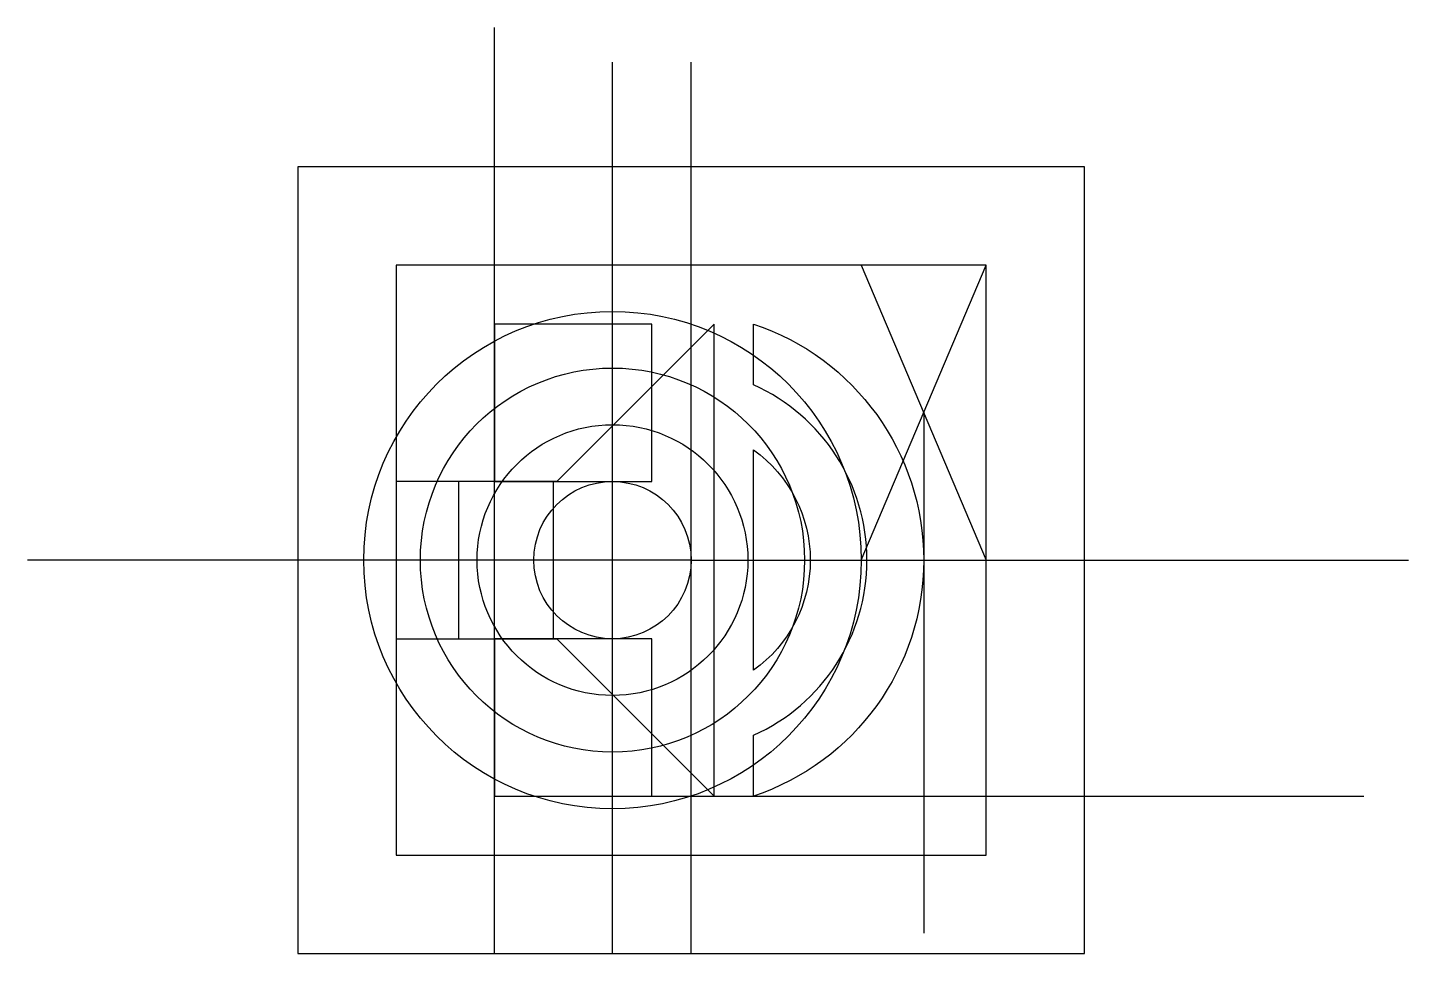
# Model space of a CAD drawing. Extents: x -343 to 1412, y 0 to 1177.
import ezdxf

# ---------------------------------------------------------------- set-up
doc = ezdxf.new("R2010")
doc.units = 0
doc.layers.get('0').update_dxf_attribs({"linetype": 'CONTINUOUS'})
doc.layers.add('MAIN', color=7, linetype='CONTINUOUS')

msp = doc.modelspace()

# ---------------------------------------------------------------- linework, layer by layer
for points in [[(250, 0), (250, 1177)], [(400, 0), (400, 1133.1)], [(500, 0), (500, 1133.1)], [(716.2, 500), (875, 875)], [(716.2, 875), (875, 500)], [(795.6, 687.5), (795.6, 25.8)], [(500, 500), (-343.5, 500)], [(500, 500), (1411.8, 500)], [(450, 200), (1355.3, 200)]]:
    msp.add_lwpolyline(points)
for points in [[(125, 125), (875, 125), (875, 875), (125, 875)], [(250, 600), (450, 600), (450, 800), (250, 800)], [(125, 400), (325, 400), (325, 600), (125, 600)], [(250, 200), (450, 200), (450, 400), (250, 400)]]:
    msp.add_lwpolyline(points, close=True)
for radius in [316.2, 244.2, 172.1, 100]:
    msp.add_circle((400, 500), radius)
at = {"layer": 'MAIN'}
msp.add_lwpolyline([(0, 0), (1000, 0), (1000, 1000), (0, 1000)], close=True, dxfattribs=at)
msp.add_lwpolyline([(529.4, 800), (329.4, 600), (204.4, 600), (204.4, 400), (329.4, 400), (529.4, 200), (529.4, 800)], dxfattribs=at)
for points in [[(579.4, 722.7), (579.4, 800, -0.720759), (579.4, 200), (579.4, 277.3, 0.647192)], [(579.4, 360), (579.4, 640, -0.514693)]]:
    msp.add_lwpolyline(points, format="xyb", close=True, dxfattribs=at)

doc.saveas('drawing.dxf')
